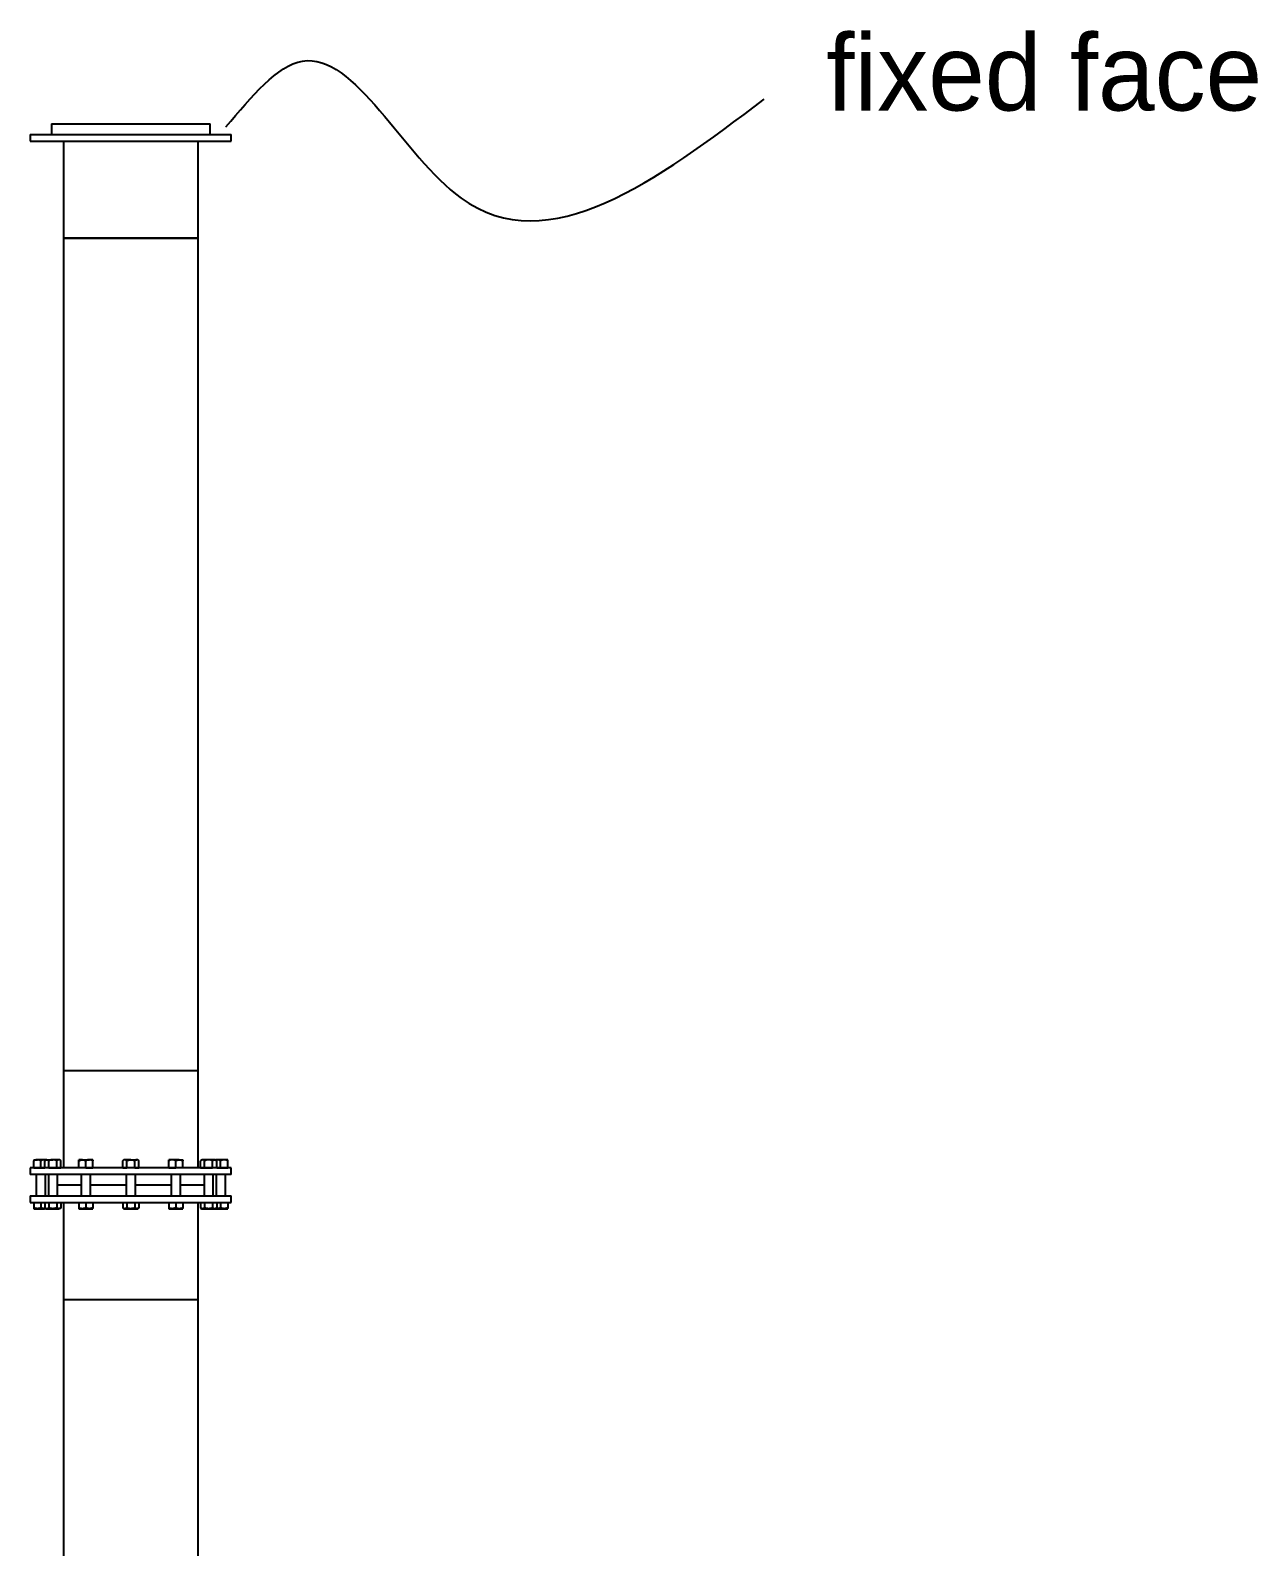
# Model space of a CAD drawing. Header units: inches. Extents: x 0.9 to 37.1, y -8.4 to 11.7.
# Drawn here: x 31.751 to 32.96, y 8.174 to 9.668 of the extents above; entities that cross this region are included whole.
import ezdxf

# ---------------------------------------------------------------- set-up
doc = ezdxf.new("R2010")
doc.units = ezdxf.units.IN
doc.header["$MEASUREMENT"] = 0

msp = doc.modelspace()

# ---------------------------------------------------------------- linework, layer by layer
at = {"color": 7, "linetype": 'Continuous', "lineweight": 25}
for p, q in [((31.7721, 9.5755), (31.7721, 9.565)), ((31.7721, 9.5755), (31.8502, 9.5755)), ((31.8502, 9.5755), (31.9283, 9.5755)), ((31.9283, 9.565), (31.9283, 9.5755)), ((31.7512, 9.565), (31.7512, 9.5585)), ((31.7512, 9.565), (31.8502, 9.565)), ((31.8502, 9.565), (31.9492, 9.565)), ((31.9492, 9.5585), (31.9492, 9.565)), ((31.7512, 9.5585), (31.8502, 9.5585)), ((31.7838, 9.5585), (31.7838, 9.463)), ((31.8502, 9.5585), (31.9492, 9.5585)), ((31.9166, 9.463), (31.9166, 9.5585)), ((31.7838, 9.463), (31.7838, 8.6427)), ((31.7838, 9.463), (31.8502, 9.463)), ((31.9166, 9.463), (31.7838, 9.463)), ((31.8502, 9.463), (31.9166, 9.463)), ((31.9166, 8.6427), (31.9166, 9.463)), ((31.7838, 8.6427), (31.7838, 8.5472)), ((31.8502, 8.6427), (31.7838, 8.6427)), ((31.9166, 8.6427), (31.7838, 8.6427)), ((31.9166, 8.6427), (31.8502, 8.6427)), ((31.9166, 8.5472), (31.9166, 8.6427)), ((31.7512, 8.5472), (31.7512, 8.5407)), ((31.9492, 8.5472), (31.7512, 8.5472)), ((31.7548, 8.5552), (31.7582, 8.5552)), ((31.7548, 8.5473), (31.7548, 8.5543)), ((31.7548, 8.5473), (31.7548, 8.5472)), ((31.7548, 8.5473), (31.7582, 8.5473)), ((31.7651, 8.5552), (31.7582, 8.5552)), ((31.7582, 8.5473), (31.7617, 8.5473)), ((31.7617, 8.5473), (31.7617, 8.5543)), ((31.7617, 8.5473), (31.7651, 8.5473)), ((31.7667, 8.5552), (31.7651, 8.5552)), ((31.7651, 8.5473), (31.7656, 8.5473)), ((31.7667, 8.5552), (31.7656, 8.5543)), ((31.7656, 8.5473), (31.7656, 8.5543)), ((31.7676, 8.5473), (31.7656, 8.5473)), ((31.7676, 8.5552), (31.7667, 8.5552)), ((31.7667, 8.5473), (31.7667, 8.5472)), ((31.7676, 8.5552), (31.7735, 8.5552)), ((31.7696, 8.5473), (31.7676, 8.5473)), ((31.7696, 8.5473), (31.7696, 8.5543)), ((31.7696, 8.5473), (31.7735, 8.5473)), ((31.7794, 8.5552), (31.7735, 8.5552)), ((31.7735, 8.5473), (31.7775, 8.5473)), ((31.7775, 8.5473), (31.7775, 8.5543)), ((31.7775, 8.5473), (31.7794, 8.5473)), ((31.7804, 8.5552), (31.7794, 8.5552)), ((31.7794, 8.5473), (31.7814, 8.5473)), ((31.7814, 8.5543), (31.7804, 8.5552)), ((31.7804, 8.5472), (31.7804, 8.5473)), ((31.7814, 8.5473), (31.7814, 8.5543)), ((31.8025, 8.5552), (31.7991, 8.5552)), ((31.7991, 8.5473), (31.7991, 8.5543)), ((31.7991, 8.5473), (31.7991, 8.5472)), ((31.8025, 8.5473), (31.7991, 8.5473)), ((31.8025, 8.5552), (31.8094, 8.5552)), ((31.8059, 8.5473), (31.8025, 8.5473)), ((31.8059, 8.5473), (31.8059, 8.5543)), ((31.8059, 8.5473), (31.8094, 8.5473)), ((31.8128, 8.5552), (31.8094, 8.5552)), ((31.8094, 8.5473), (31.8128, 8.5473)), ((31.8128, 8.5473), (31.8128, 8.5543)), ((31.8128, 8.5472), (31.8128, 8.5473)), ((31.8434, 8.5552), (31.8423, 8.5543)), ((31.8423, 8.5473), (31.8423, 8.5543)), ((31.8423, 8.5473), (31.8443, 8.5473)), ((31.8443, 8.5552), (31.8434, 8.5552)), ((31.8434, 8.5473), (31.8434, 8.5472)), ((31.8502, 8.5552), (31.8443, 8.5552)), ((31.8443, 8.5473), (31.8463, 8.5473)), ((31.8463, 8.5473), (31.8463, 8.5543)), ((31.8502, 8.5473), (31.8463, 8.5473)), ((31.8502, 8.5552), (31.8561, 8.5552)), ((31.8542, 8.5473), (31.8502, 8.5473)), ((31.8542, 8.5473), (31.8542, 8.5543)), ((31.8542, 8.5473), (31.8561, 8.5473)), ((31.857, 8.5552), (31.8561, 8.5552)), ((31.8561, 8.5473), (31.8581, 8.5473)), ((31.8581, 8.5543), (31.857, 8.5552)), ((31.857, 8.5472), (31.857, 8.5473)), ((31.8581, 8.5473), (31.8581, 8.5543)), ((31.8911, 8.5552), (31.8876, 8.5552)), ((31.8876, 8.5473), (31.8876, 8.5543)), ((31.8876, 8.5473), (31.8876, 8.5472)), ((31.8876, 8.5473), (31.8911, 8.5473)), ((31.8979, 8.5552), (31.8911, 8.5552)), ((31.8911, 8.5473), (31.8945, 8.5473)), ((31.8945, 8.5473), (31.8945, 8.5543)), ((31.8979, 8.5473), (31.8945, 8.5473)), ((31.8979, 8.5552), (31.9013, 8.5552)), ((31.9013, 8.5473), (31.8979, 8.5473)), ((31.9013, 8.5473), (31.9013, 8.5543)), ((31.9013, 8.5472), (31.9013, 8.5473)), ((31.9201, 8.5552), (31.919, 8.5543)), ((31.919, 8.5473), (31.919, 8.5543)), ((31.919, 8.5473), (31.921, 8.5473)), ((31.921, 8.5552), (31.9201, 8.5552)), ((31.9201, 8.5473), (31.9201, 8.5472)), ((31.9269, 8.5552), (31.921, 8.5552)), ((31.921, 8.5473), (31.9229, 8.5473)), ((31.9229, 8.5473), (31.9229, 8.5543)), ((31.9229, 8.5473), (31.9269, 8.5473)), ((31.9328, 8.5552), (31.9269, 8.5552)), ((31.9269, 8.5473), (31.9308, 8.5473)), ((31.9308, 8.5473), (31.9308, 8.5543)), ((31.9328, 8.5473), (31.9308, 8.5473)), ((31.9328, 8.5552), (31.9337, 8.5552)), ((31.9348, 8.5473), (31.9328, 8.5473)), ((31.9348, 8.5543), (31.9337, 8.5552)), ((31.9353, 8.5552), (31.9337, 8.5552)), ((31.9337, 8.5472), (31.9337, 8.5473)), ((31.9353, 8.5552), (31.9339, 8.5551)), ((31.9348, 8.5473), (31.9348, 8.5543)), ((31.9348, 8.5473), (31.9353, 8.5473)), ((31.9422, 8.5552), (31.9353, 8.5552)), ((31.9353, 8.5473), (31.9387, 8.5473)), ((31.9387, 8.5473), (31.9387, 8.5543)), ((31.9387, 8.5473), (31.9422, 8.5473)), ((31.9456, 8.5552), (31.9422, 8.5552)), ((31.9422, 8.5473), (31.9456, 8.5473)), ((31.9456, 8.5473), (31.9456, 8.5543)), ((31.9456, 8.5472), (31.9456, 8.5473)), ((31.9492, 8.5407), (31.9492, 8.5472)), ((31.9492, 8.5407), (31.7512, 8.5407)), ((31.7571, 8.5407), (31.7571, 8.5198)), ((31.7662, 8.5198), (31.7662, 8.5407)), ((31.769, 8.5407), (31.769, 8.5198)), ((31.7781, 8.5198), (31.7781, 8.5407)), ((31.8014, 8.5302), (31.7781, 8.5302)), ((31.8014, 8.5407), (31.8014, 8.5198)), ((31.8105, 8.5198), (31.8105, 8.5407)), ((31.8457, 8.5302), (31.8105, 8.5302)), ((31.8457, 8.5407), (31.8457, 8.5198)), ((31.8548, 8.5198), (31.8548, 8.5407)), ((31.8899, 8.5302), (31.8548, 8.5302)), ((31.8899, 8.5407), (31.8899, 8.5198)), ((31.899, 8.5198), (31.899, 8.5407)), ((31.9223, 8.5302), (31.899, 8.5302)), ((31.9223, 8.5407), (31.9223, 8.5198)), ((31.9314, 8.5198), (31.9314, 8.5407)), ((31.9342, 8.5407), (31.9342, 8.5198)), ((31.9433, 8.5198), (31.9433, 8.5407)), ((31.7512, 8.5198), (31.7512, 8.5133)), ((31.7512, 8.5198), (31.9492, 8.5198)), ((31.7512, 8.5133), (31.9492, 8.5133)), ((31.7548, 8.5133), (31.7548, 8.5076)), ((31.7617, 8.5133), (31.7617, 8.5076)), ((31.7656, 8.5133), (31.7656, 8.5076)), ((31.7696, 8.5133), (31.7696, 8.5076)), ((31.7775, 8.5133), (31.7775, 8.5076)), ((31.7814, 8.5133), (31.7814, 8.5076)), ((31.7838, 8.5133), (31.7838, 8.4177)), ((31.7991, 8.5133), (31.7991, 8.5076)), ((31.8059, 8.5133), (31.8059, 8.5076)), ((31.8128, 8.5133), (31.8128, 8.5076)), ((31.8423, 8.5133), (31.8423, 8.5076)), ((31.8463, 8.5133), (31.8463, 8.5076)), ((31.8542, 8.5133), (31.8542, 8.5076)), ((31.8581, 8.5133), (31.8581, 8.5076)), ((31.8876, 8.5133), (31.8876, 8.5076)), ((31.8945, 8.5133), (31.8945, 8.5076)), ((31.9013, 8.5133), (31.9013, 8.5076)), ((31.9166, 8.4177), (31.9166, 8.5133)), ((31.919, 8.5133), (31.919, 8.5076)), ((31.9229, 8.5133), (31.9229, 8.5076)), ((31.9308, 8.5133), (31.9308, 8.5076)), ((31.9348, 8.5133), (31.9348, 8.5076)), ((31.9387, 8.5133), (31.9387, 8.5076)), ((31.9456, 8.5133), (31.9456, 8.5076)), ((31.9492, 8.5133), (31.9492, 8.5198)), ((31.7548, 8.507), (31.7582, 8.507)), ((31.7582, 8.507), (31.7651, 8.507)), ((31.7665, 8.5072), (31.7651, 8.507)), ((31.7667, 8.507), (31.7651, 8.507)), ((31.7656, 8.5076), (31.7667, 8.507)), ((31.7667, 8.507), (31.7676, 8.507)), ((31.7676, 8.507), (31.7735, 8.507)), ((31.7735, 8.507), (31.7794, 8.507)), ((31.7804, 8.507), (31.7794, 8.507)), ((31.7804, 8.507), (31.7814, 8.5076)), ((31.7991, 8.507), (31.8025, 8.507)), ((31.8025, 8.507), (31.8094, 8.507)), ((31.8094, 8.507), (31.8128, 8.507)), ((31.8423, 8.5076), (31.8434, 8.507)), ((31.8434, 8.507), (31.8443, 8.507)), ((31.8443, 8.507), (31.8502, 8.507)), ((31.8502, 8.507), (31.8561, 8.507)), ((31.8561, 8.507), (31.857, 8.507)), ((31.857, 8.507), (31.8581, 8.5076)), ((31.8876, 8.507), (31.8911, 8.507)), ((31.8911, 8.507), (31.8979, 8.507)), ((31.8979, 8.507), (31.9013, 8.507)), ((31.919, 8.5076), (31.9201, 8.507)), ((31.9201, 8.507), (31.921, 8.507)), ((31.921, 8.507), (31.9269, 8.507)), ((31.9269, 8.507), (31.9328, 8.507)), ((31.9328, 8.507), (31.9337, 8.507)), ((31.9337, 8.507), (31.9348, 8.5076)), ((31.9337, 8.507), (31.9353, 8.507)), ((31.9353, 8.507), (31.9422, 8.507)), ((31.9422, 8.507), (31.9456, 8.507)), ((31.7838, 8.4177), (31.7838, 7.5975)), ((31.7838, 8.4177), (31.9166, 8.4177)), ((31.9166, 7.5975), (31.9166, 8.4177))]:
    msp.add_line(p, q, dxfattribs=at)
msp.add_spline([(31.9439, 9.5725), (32.0192, 9.6373), (32.1754, 9.5025), (32.474, 9.5998)], degree=3)
for points, knots in [([(31.7582, 8.5552), (31.7578, 8.5552), (31.7568, 8.5551), (31.7557, 8.5547), (31.755, 8.5544), (31.7548, 8.5543)], [0, 0, 0, 0, 0.406045, 0.826762, 1, 1, 1, 1]), ([(31.7548, 8.5552), (31.7548, 8.5552), (31.7548, 8.5552), (31.7548, 8.5551), (31.7548, 8.5547), (31.7548, 8.5544), (31.7548, 8.5543)], [0, 0, 0, 0, 0.066254, 0.434887, 0.81404, 1, 1, 1, 1]), ([(31.7617, 8.5543), (31.7611, 8.5546), (31.7601, 8.5551), (31.7589, 8.5552), (31.7583, 8.5552), (31.7582, 8.5552)], [0, 0, 0, 0, 0.484195, 0.986027, 1, 1, 1, 1]), ([(31.7651, 8.5552), (31.7646, 8.5552), (31.7636, 8.5551), (31.7625, 8.5547), (31.7619, 8.5544), (31.7617, 8.5543)], [0, 0, 0, 0, 0.406045, 0.826762, 1, 1, 1, 1]), ([(31.7665, 8.555), (31.766, 8.5551), (31.7656, 8.5552), (31.7651, 8.5552), (31.7651, 8.5552)], [0, 0, 0, 0, 0.964532, 1, 1, 1, 1]), ([(31.7656, 8.5543), (31.7658, 8.5545), (31.7662, 8.5548), (31.7669, 8.5552), (31.7674, 8.5552), (31.7676, 8.5552)], [0, 0, 0, 0, 0.265471, 0.628079, 1, 1, 1, 1]), ([(31.7676, 8.5552), (31.7677, 8.5552), (31.768, 8.5552), (31.7685, 8.5551), (31.7691, 8.5547), (31.7695, 8.5544), (31.7696, 8.5543)], [0, 0, 0, 0, 0.066254, 0.434887, 0.81404, 1, 1, 1, 1]), ([(31.7735, 8.5552), (31.773, 8.5552), (31.7719, 8.5551), (31.7705, 8.5547), (31.7698, 8.5544), (31.7696, 8.5543)], [0, 0, 0, 0, 0.4060447, 0.8267624, 1, 1, 1, 1]), ([(31.7775, 8.5543), (31.7769, 8.5546), (31.7756, 8.5551), (31.7742, 8.5552), (31.7735, 8.5552), (31.7735, 8.5552)], [0, 0, 0, 0, 0.484195, 0.986027, 1, 1, 1, 1]), ([(31.7794, 8.5552), (31.7792, 8.5552), (31.7786, 8.5551), (31.778, 8.5547), (31.7776, 8.5544), (31.7775, 8.5543)], [0, 0, 0, 0, 0.406045, 0.826762, 1, 1, 1, 1]), ([(31.7814, 8.5543), (31.7811, 8.5546), (31.7805, 8.5551), (31.7798, 8.5552), (31.7795, 8.5552), (31.7794, 8.5552)], [0, 0, 0, 0, 0.4841952, 0.9860274, 1, 1, 1, 1]), ([(31.7991, 8.5543), (31.7994, 8.5545), (31.8001, 8.5548), (31.8012, 8.5552), (31.8021, 8.5552), (31.8025, 8.5552)], [0, 0, 0, 0, 0.265471, 0.628079, 1, 1, 1, 1]), ([(31.7991, 8.5543), (31.7991, 8.5546), (31.7991, 8.5551), (31.7991, 8.5552), (31.7991, 8.5552), (31.7991, 8.5552)], [0, 0, 0, 0, 0.484195, 0.986027, 1, 1, 1, 1]), ([(31.8025, 8.5552), (31.8026, 8.5552), (31.8031, 8.5552), (31.8041, 8.5551), (31.8051, 8.5547), (31.8057, 8.5544), (31.8059, 8.5543)], [0, 0, 0, 0, 0.066254, 0.434887, 0.81404, 1, 1, 1, 1]), ([(31.8094, 8.5552), (31.8089, 8.5552), (31.8079, 8.5551), (31.8068, 8.5547), (31.8061, 8.5544), (31.8059, 8.5543)], [0, 0, 0, 0, 0.406045, 0.826762, 1, 1, 1, 1]), ([(31.8128, 8.5543), (31.8122, 8.5546), (31.8112, 8.5551), (31.81, 8.5552), (31.8094, 8.5552), (31.8094, 8.5552)], [0, 0, 0, 0, 0.484195, 0.986027, 1, 1, 1, 1]), ([(31.8128, 8.5552), (31.8128, 8.5552), (31.8128, 8.5551), (31.8128, 8.5547), (31.8128, 8.5544), (31.8128, 8.5543)], [0, 0, 0, 0, 0.406045, 0.826762, 1, 1, 1, 1]), ([(31.8443, 8.5552), (31.844, 8.5552), (31.8435, 8.5551), (31.8428, 8.5547), (31.8424, 8.5544), (31.8423, 8.5543)], [0, 0, 0, 0, 0.406045, 0.826762, 1, 1, 1, 1]), ([(31.8463, 8.5543), (31.846, 8.5546), (31.8453, 8.5551), (31.8446, 8.5552), (31.8443, 8.5552), (31.8443, 8.5552)], [0, 0, 0, 0, 0.4841952, 0.9860274, 1, 1, 1, 1]), ([(31.8463, 8.5543), (31.8466, 8.5545), (31.8474, 8.5548), (31.8487, 8.5552), (31.8497, 8.5552), (31.8502, 8.5552)], [0, 0, 0, 0, 0.265471, 0.628079, 1, 1, 1, 1]), ([(31.8502, 8.5552), (31.8503, 8.5552), (31.8509, 8.5552), (31.852, 8.5551), (31.8532, 8.5547), (31.8539, 8.5544), (31.8542, 8.5543)], [0, 0, 0, 0, 0.066254, 0.434887, 0.81404, 1, 1, 1, 1]), ([(31.8561, 8.5552), (31.8558, 8.5552), (31.8553, 8.5551), (31.8546, 8.5547), (31.8543, 8.5544), (31.8542, 8.5543)], [0, 0, 0, 0, 0.406045, 0.826762, 1, 1, 1, 1]), ([(31.8581, 8.5543), (31.8578, 8.5546), (31.8572, 8.5551), (31.8565, 8.5552), (31.8561, 8.5552), (31.8561, 8.5552)], [0, 0, 0, 0, 0.484195, 0.986027, 1, 1, 1, 1]), ([(31.8911, 8.5552), (31.8906, 8.5552), (31.8896, 8.5551), (31.8885, 8.5547), (31.8878, 8.5544), (31.8876, 8.5543)], [0, 0, 0, 0, 0.4060447, 0.8267624, 1, 1, 1, 1]), ([(31.8876, 8.5543), (31.8876, 8.5546), (31.8876, 8.5551), (31.8876, 8.5552), (31.8876, 8.5552), (31.8876, 8.5552)], [0, 0, 0, 0, 0.484195, 0.986027, 1, 1, 1, 1]), ([(31.8945, 8.5543), (31.8939, 8.5546), (31.8929, 8.5551), (31.8917, 8.5552), (31.8911, 8.5552), (31.8911, 8.5552)], [0, 0, 0, 0, 0.484195, 0.986027, 1, 1, 1, 1]), ([(31.8945, 8.5543), (31.8948, 8.5545), (31.8955, 8.5548), (31.8966, 8.5552), (31.8975, 8.5552), (31.8979, 8.5552)], [0, 0, 0, 0, 0.265471, 0.628079, 1, 1, 1, 1]), ([(31.8979, 8.5552), (31.898, 8.5552), (31.8985, 8.5552), (31.8994, 8.5551), (31.9005, 8.5547), (31.9011, 8.5544), (31.9013, 8.5543)], [0, 0, 0, 0, 0.066254, 0.434887, 0.81404, 1, 1, 1, 1]), ([(31.9013, 8.5552), (31.9013, 8.5552), (31.9013, 8.5551), (31.9013, 8.5547), (31.9013, 8.5544), (31.9013, 8.5543)], [0, 0, 0, 0, 0.4060447, 0.8267624, 1, 1, 1, 1]), ([(31.921, 8.5552), (31.9207, 8.5552), (31.9201, 8.5551), (31.9195, 8.5547), (31.9191, 8.5544), (31.919, 8.5543)], [0, 0, 0, 0, 0.406045, 0.826762, 1, 1, 1, 1]), ([(31.9229, 8.5543), (31.9226, 8.5546), (31.922, 8.5551), (31.9213, 8.5552), (31.921, 8.5552), (31.921, 8.5552)], [0, 0, 0, 0, 0.484195, 0.986027, 1, 1, 1, 1]), ([(31.9269, 8.5552), (31.9263, 8.5552), (31.9252, 8.5551), (31.9239, 8.5547), (31.9232, 8.5544), (31.9229, 8.5543)], [0, 0, 0, 0, 0.4060447, 0.8267624, 1, 1, 1, 1]), ([(31.9308, 8.5543), (31.9302, 8.5546), (31.929, 8.5551), (31.9276, 8.5552), (31.9269, 8.5552), (31.9269, 8.5552)], [0, 0, 0, 0, 0.484195, 0.986027, 1, 1, 1, 1]), ([(31.9308, 8.5543), (31.931, 8.5545), (31.9314, 8.5548), (31.9321, 8.5552), (31.9326, 8.5552), (31.9328, 8.5552)], [0, 0, 0, 0, 0.265471, 0.628079, 1, 1, 1, 1]), ([(31.9328, 8.5552), (31.9328, 8.5552), (31.9331, 8.5552), (31.9337, 8.5551), (31.9343, 8.5547), (31.9347, 8.5544), (31.9348, 8.5543)], [0, 0, 0, 0, 0.066254, 0.434887, 0.81404, 1, 1, 1, 1]), ([(31.9387, 8.5543), (31.9382, 8.5546), (31.9371, 8.5551), (31.936, 8.5552), (31.9353, 8.5552), (31.9353, 8.5552)], [0, 0, 0, 0, 0.484195, 0.986027, 1, 1, 1, 1]), ([(31.9422, 8.5552), (31.9417, 8.5552), (31.9407, 8.5551), (31.9396, 8.5547), (31.9389, 8.5544), (31.9387, 8.5543)], [0, 0, 0, 0, 0.4060447, 0.8267624, 1, 1, 1, 1]), ([(31.9456, 8.5543), (31.9451, 8.5546), (31.944, 8.5551), (31.9428, 8.5552), (31.9422, 8.5552), (31.9422, 8.5552)], [0, 0, 0, 0, 0.484195, 0.986027, 1, 1, 1, 1]), ([(31.9456, 8.5543), (31.9456, 8.5545), (31.9456, 8.5548), (31.9456, 8.5552), (31.9456, 8.5552), (31.9456, 8.5552)], [0, 0, 0, 0, 0.265471, 0.628079, 1, 1, 1, 1]), ([(31.7582, 8.507), (31.7582, 8.507), (31.7576, 8.507), (31.7564, 8.5072), (31.7554, 8.5075), (31.7548, 8.5076)], [0, 0, 0, 0, 0.070106, 0.530793, 1, 1, 1, 1]), ([(31.7548, 8.5076), (31.7548, 8.5075), (31.7548, 8.5072), (31.7548, 8.5071), (31.7548, 8.507), (31.7548, 8.507)], [0, 0, 0, 0, 0.380593, 0.764784, 1, 1, 1, 1]), ([(31.7617, 8.5076), (31.7611, 8.5075), (31.76, 8.5071), (31.7588, 8.5071), (31.7582, 8.507)], [0, 0, 0, 0, 0.495458, 1, 1, 1, 1]), ([(31.7651, 8.507), (31.765, 8.507), (31.7644, 8.507), (31.7632, 8.5072), (31.7622, 8.5075), (31.7617, 8.5076)], [0, 0, 0, 0, 0.070106, 0.530793, 1, 1, 1, 1]), ([(31.7676, 8.507), (31.7674, 8.507), (31.7668, 8.5071), (31.7662, 8.5073), (31.7658, 8.5076), (31.7656, 8.5076)], [0, 0, 0, 0, 0.389448, 0.784719, 1, 1, 1, 1]), ([(31.7696, 8.5076), (31.7693, 8.5075), (31.7688, 8.5072), (31.7682, 8.5071), (31.7678, 8.507), (31.7676, 8.507)], [0, 0, 0, 0, 0.380593, 0.764784, 1, 1, 1, 1]), ([(31.7735, 8.507), (31.7734, 8.507), (31.7727, 8.507), (31.7714, 8.5072), (31.7702, 8.5075), (31.7696, 8.5076)], [0, 0, 0, 0, 0.070106, 0.530793, 1, 1, 1, 1]), ([(31.7775, 8.5076), (31.7768, 8.5075), (31.7755, 8.5071), (31.7742, 8.5071), (31.7735, 8.507)], [0, 0, 0, 0, 0.495458, 1, 1, 1, 1]), ([(31.7794, 8.507), (31.7794, 8.507), (31.779, 8.507), (31.7784, 8.5072), (31.7778, 8.5075), (31.7775, 8.5076)], [0, 0, 0, 0, 0.070106, 0.530793, 1, 1, 1, 1]), ([(31.7814, 8.5076), (31.7811, 8.5075), (31.7805, 8.5071), (31.7798, 8.5071), (31.7794, 8.507)], [0, 0, 0, 0, 0.495458, 1, 1, 1, 1]), ([(31.8025, 8.507), (31.8021, 8.507), (31.8012, 8.5071), (31.8, 8.5073), (31.7993, 8.5076), (31.7991, 8.5076)], [0, 0, 0, 0, 0.389448, 0.784719, 1, 1, 1, 1]), ([(31.7991, 8.5076), (31.7991, 8.5075), (31.7991, 8.5071), (31.7991, 8.5071), (31.7991, 8.507)], [0, 0, 0, 0, 0.495458, 1, 1, 1, 1]), ([(31.8059, 8.5076), (31.8055, 8.5075), (31.8047, 8.5072), (31.8035, 8.5071), (31.8028, 8.507), (31.8025, 8.507)], [0, 0, 0, 0, 0.380593, 0.764784, 1, 1, 1, 1]), ([(31.8094, 8.507), (31.8093, 8.507), (31.8087, 8.507), (31.8075, 8.5072), (31.8065, 8.5075), (31.8059, 8.5076)], [0, 0, 0, 0, 0.0701057, 0.5307925, 1, 1, 1, 1]), ([(31.8128, 8.5076), (31.8122, 8.5075), (31.8111, 8.5071), (31.8099, 8.5071), (31.8094, 8.507)], [0, 0, 0, 0, 0.495458, 1, 1, 1, 1]), ([(31.8128, 8.507), (31.8128, 8.507), (31.8128, 8.507), (31.8128, 8.5072), (31.8128, 8.5075), (31.8128, 8.5076)], [0, 0, 0, 0, 0.070106, 0.530793, 1, 1, 1, 1]), ([(31.8443, 8.507), (31.8442, 8.507), (31.8439, 8.507), (31.8432, 8.5072), (31.8426, 8.5075), (31.8423, 8.5076)], [0, 0, 0, 0, 0.070106, 0.530793, 1, 1, 1, 1]), ([(31.8463, 8.5076), (31.8459, 8.5075), (31.8453, 8.5071), (31.8446, 8.5071), (31.8443, 8.507)], [0, 0, 0, 0, 0.495458, 1, 1, 1, 1]), ([(31.8502, 8.507), (31.8497, 8.507), (31.8486, 8.5071), (31.8473, 8.5073), (31.8465, 8.5076), (31.8463, 8.5076)], [0, 0, 0, 0, 0.389448, 0.784719, 1, 1, 1, 1]), ([(31.8542, 8.5076), (31.8537, 8.5075), (31.8527, 8.5072), (31.8513, 8.5071), (31.8505, 8.507), (31.8502, 8.507)], [0, 0, 0, 0, 0.3805935, 0.7647842, 1, 1, 1, 1]), ([(31.8561, 8.507), (31.8561, 8.507), (31.8557, 8.507), (31.8551, 8.5072), (31.8545, 8.5075), (31.8542, 8.5076)], [0, 0, 0, 0, 0.070106, 0.530793, 1, 1, 1, 1]), ([(31.8581, 8.5076), (31.8578, 8.5075), (31.8571, 8.5071), (31.8565, 8.5071), (31.8561, 8.507)], [0, 0, 0, 0, 0.495458, 1, 1, 1, 1]), ([(31.8911, 8.507), (31.891, 8.507), (31.8904, 8.507), (31.8892, 8.5072), (31.8882, 8.5075), (31.8876, 8.5076)], [0, 0, 0, 0, 0.070106, 0.530793, 1, 1, 1, 1]), ([(31.8876, 8.5076), (31.8876, 8.5075), (31.8876, 8.5071), (31.8876, 8.5071), (31.8876, 8.507)], [0, 0, 0, 0, 0.495458, 1, 1, 1, 1]), ([(31.8945, 8.5076), (31.8939, 8.5075), (31.8928, 8.5071), (31.8916, 8.5071), (31.8911, 8.507)], [0, 0, 0, 0, 0.495458, 1, 1, 1, 1]), ([(31.8979, 8.507), (31.8974, 8.507), (31.8965, 8.5071), (31.8954, 8.5073), (31.8947, 8.5076), (31.8945, 8.5076)], [0, 0, 0, 0, 0.389448, 0.784719, 1, 1, 1, 1]), ([(31.9013, 8.5076), (31.9009, 8.5075), (31.9, 8.5072), (31.8989, 8.5071), (31.8982, 8.507), (31.8979, 8.507)], [0, 0, 0, 0, 0.380593, 0.764784, 1, 1, 1, 1]), ([(31.9013, 8.507), (31.9013, 8.507), (31.9013, 8.507), (31.9013, 8.5072), (31.9013, 8.5075), (31.9013, 8.5076)], [0, 0, 0, 0, 0.070106, 0.530793, 1, 1, 1, 1]), ([(31.921, 8.507), (31.9209, 8.507), (31.9206, 8.507), (31.9199, 8.5072), (31.9193, 8.5075), (31.919, 8.5076)], [0, 0, 0, 0, 0.070106, 0.530793, 1, 1, 1, 1]), ([(31.9229, 8.5076), (31.9226, 8.5075), (31.922, 8.5071), (31.9213, 8.5071), (31.921, 8.507)], [0, 0, 0, 0, 0.495458, 1, 1, 1, 1]), ([(31.9269, 8.507), (31.9268, 8.507), (31.9261, 8.507), (31.9247, 8.5072), (31.9235, 8.5075), (31.9229, 8.5076)], [0, 0, 0, 0, 0.0701057, 0.5307925, 1, 1, 1, 1]), ([(31.9308, 8.5076), (31.9302, 8.5075), (31.9289, 8.5071), (31.9276, 8.5071), (31.9269, 8.507)], [0, 0, 0, 0, 0.495458, 1, 1, 1, 1]), ([(31.9328, 8.507), (31.9325, 8.507), (31.932, 8.5071), (31.9314, 8.5073), (31.931, 8.5076), (31.9308, 8.5076)], [0, 0, 0, 0, 0.389448, 0.784719, 1, 1, 1, 1]), ([(31.9348, 8.5076), (31.9345, 8.5075), (31.934, 8.5072), (31.9334, 8.5071), (31.933, 8.507), (31.9328, 8.507)], [0, 0, 0, 0, 0.380593, 0.764784, 1, 1, 1, 1]), ([(31.9353, 8.507), (31.9353, 8.507), (31.9348, 8.507), (31.9343, 8.5071), (31.934, 8.5072)], [0, 0, 0, 0, 0.175224, 1, 1, 1, 1]), ([(31.9387, 8.5076), (31.9382, 8.5075), (31.9371, 8.5071), (31.9359, 8.5071), (31.9353, 8.507)], [0, 0, 0, 0, 0.495458, 1, 1, 1, 1]), ([(31.9422, 8.507), (31.9421, 8.507), (31.9415, 8.507), (31.9403, 8.5072), (31.9393, 8.5075), (31.9387, 8.5076)], [0, 0, 0, 0, 0.070106, 0.530793, 1, 1, 1, 1]), ([(31.9456, 8.5076), (31.945, 8.5075), (31.9439, 8.5071), (31.9427, 8.5071), (31.9422, 8.507)], [0, 0, 0, 0, 0.495458, 1, 1, 1, 1]), ([(31.9456, 8.507), (31.9456, 8.507), (31.9456, 8.5071), (31.9456, 8.5073), (31.9456, 8.5076), (31.9456, 8.5076)], [0, 0, 0, 0, 0.389448, 0.784719, 1, 1, 1, 1])]:
    msp.add_open_spline(points, degree=3, knots=knots, dxfattribs=at)

# ---------------------------------------------------------------- texts
at = {"insert": (32.5352, 9.6637), "char_height": 0.075, "attachment_point": 1}
msp.add_mtext_dynamic_manual_height_columns('fixed face', width=1.432072, gutter_width=0.689, heights=[0], dxfattribs=at)

doc.saveas('drawing.dxf')
